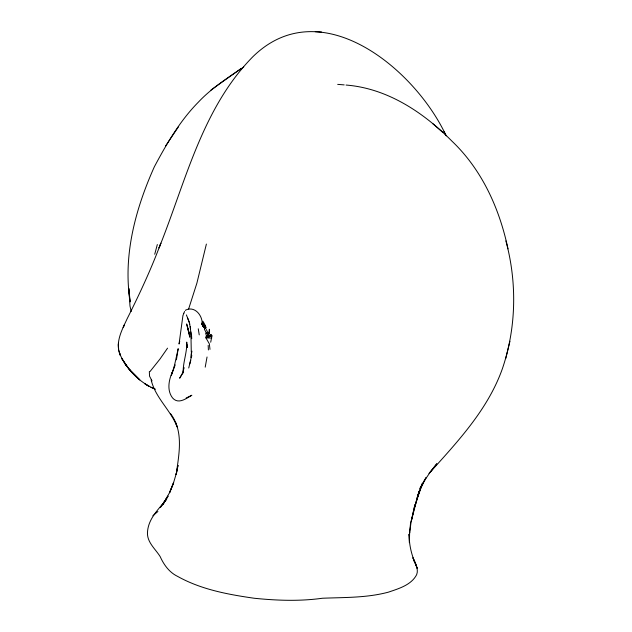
<?xml version="1.0" encoding="UTF-8"?>
<svg xmlns="http://www.w3.org/2000/svg" width="632" height="632" viewBox="0 0 632 632"><rect width="100%" height="100%" fill="white"/><g stroke="black" fill="none" stroke-linecap="round" stroke-linejoin="round"><path stroke-width="0.95" d="M210.709 342.22L211.91 335.979L205.977 336.903L205.953 337.923L209.334 343.84L209.99 349.346M445.789 135.035C414.711 68.73 320.385 -9.433 252.832 56.754C201.821 108.538 185.421 182.64 159.027 247.949L160.86 243.154C151.206 268.987 139.585 294.022 127.198 318.647C122.174 329.62 115.182 341.793 119.875 354.118C126.692 369.594 139.798 382.826 155.504 389.257M206.285 332.914L209.184 333.198L209.374 329.319L209.184 333.198L207.968 334.415L206.285 332.914L204.515 329.454L205.708 326.238L202.998 326.286L202.485 325.559L204.191 327.068L203.567 327.621L205.345 327.637L203.986 327.439L205.708 326.238M190.832 357.333L191.267 353.549M422.302 483.575L414.576 506.998L419.095 491.151L411.084 521.74L414.892 504.802L410.966 522.877L409.315 535.217L409.639 532.002L409.402 542.651L409.141 534.269C409.07 542.667 410.65 550.938 413.478 558.83C415.287 563.91 418.826 569.108 416.662 574.662C411.345 585.011 398.784 588.613 388.498 592.129C366.916 597.943 344.574 597.366 322.462 598.235C299.845 601.403 276.879 600.566 254.23 598.251C227.947 594.467 201.166 589.538 177.71 576.447C169.392 572.481 163.878 564.874 160.204 556.658C155.527 549.097 147.201 542.548 147.454 532.894C147.967 518.714 158.593 509.4 166.682 499.051L160.275 507.567L167.97 496.515M409.315 535.217L410.61 522.601M422.263 483.63L417.215 497.534L420.501 488.907L425.944 477.721L419.877 488.599L423.622 481.829L429.95 472.538L436.831 463.722L429.065 473.455C457.576 441.705 487.817 409.773 502.377 368.733C516.328 327.818 517.189 282.567 505.884 240.903M182.948 315.471L179.046 344.029L179.733 341.248M176.162 474.569L177.979 465.421L176.162 474.569C178.959 454.258 183.991 431.19 170.387 413.47M176.407 359.829L178.185 348.674L174.266 366.426M149.334 371.632L149.555 376.198L152.028 380.906M188.739 368.014L191.393 356.78M189.829 363.866L190.785 360.28M205.21 367.16L207.043 356.985M191.354 354.189L191.93 351.147M505.703 358.644L509.945 341.24M206.388 244.063L196.907 283.089L188.628 308.969M154.721 254.254L157.329 244.537M183.201 314.933L183.691 313.235M176.62 472.325L174.013 481.252L169.613 492.723L173.697 482.706L169.289 493.094L163.261 503.981L167.93 496.065L162.637 504.478L166.39 498.909M202.09 324.074L202.919 321.285L202.43 321.767M203.765 322.533L201.798 324.374L203.765 322.533L203.141 324.603L202.248 324.967L203.812 325.591L205.163 325.101L204.191 327.068L202.998 326.286L204.428 323.908L202.248 324.967M191.362 357.167L191.844 355.595M174.345 366.086L171.272 375.503L172.583 371.656C168.776 379.69 166.714 390.315 172.528 397.907C178.327 404.693 186.163 398.539 191.852 395.261L186.14 398.026M183.873 313.433L184.552 311.481M172.212 372.975L175.19 364.885M124.077 325.425L123.216 327.439L124.551 324.35M183.604 371.79L179.646 378.228L182.932 372.469L183.888 367.516L183.161 372.833C182.845 362.381 187.222 352.482 186.732 342.094L186.977 347.189L186.922 344.732L187.42 347.482M243.731 67.008C227.844 77.72 211.451 88.164 198.266 102.258C179.907 120.838 166.572 143.867 154.35 166.793C135.548 208.702 122.719 255.755 130.192 301.891L128.786 288.397L129.987 305.983L131.18 311.505M202.121 322.589L202.919 321.285M149.997 371.569L159.991 359.031L167.543 348.169M178.643 126.534L165.521 146.055M152.881 515.759L157.905 511.501M185.358 310.446L185.816 309.996C194.459 306.038 201.766 314.538 202.216 322.762M210.97 90.036L241.298 68.374M204.602 328.845L206.467 327.692M204.428 323.908L203.141 324.603L201.758 323.639M205.163 325.101L203.117 326.088L204.673 326.475M211.886 335.608L211.246 334.826L206.506 336.066L207.193 337.196L211.91 335.979L205.953 337.923L211.736 338.049M321.633 32.074L315.273 31.687M337.693 84.372L344.187 84.893M346.044 85.044C387.361 88.314 423.543 112.449 451.998 141.205C482.074 169.834 499.509 208.694 507.994 248.858M205.977 336.903L207.193 337.196L211.246 334.826L206.506 336.066L205.684 333.309M150.819 387.274L154.619 388.901M201.616 323.979L203.812 325.591M209.184 333.198L207.478 331.918L206.316 329.517M207.968 334.415L209.026 335.252M443.048 132.57L432.809 123.69M413.581 560.268L415.572 563.428L417.175 568.231L412.917 557.779L415.572 563.428M443.964 131.622L446.208 135.825M186.369 314.91L189.237 321.965M187.514 317.809L189.853 324.169M175.822 422.816L177.118 426.916C170.727 410.049 155.385 397.884 151.167 379.966M119.353 352.198L120.428 355.611L118.879 350.697M187.562 327.305L189.142 333.127L186.661 323.94L189.798 337.196L189 332.606M189.3 322.683L190.611 328.988M198.258 328.798L199.238 334.881M190.169 326.594L191.306 336.358M191.488 334.288L191.733 338.728M208.173 345.356L208.41 349.97M190.904 331.99L191.275 352.261M118.421 342.742L118.445 347.703L118.437 346.044M147.746 385.536L144.949 383.806L149.207 386.452L147.746 385.536M139.727 379.816L129.268 369.309L121.818 358.581L126.068 365.304L125.207 364.072L130.247 370.486L129.268 369.309L139.727 379.816M118.445 345.862L118.366 344.385L118.587 349.196L118.445 345.862"/></g></svg>
